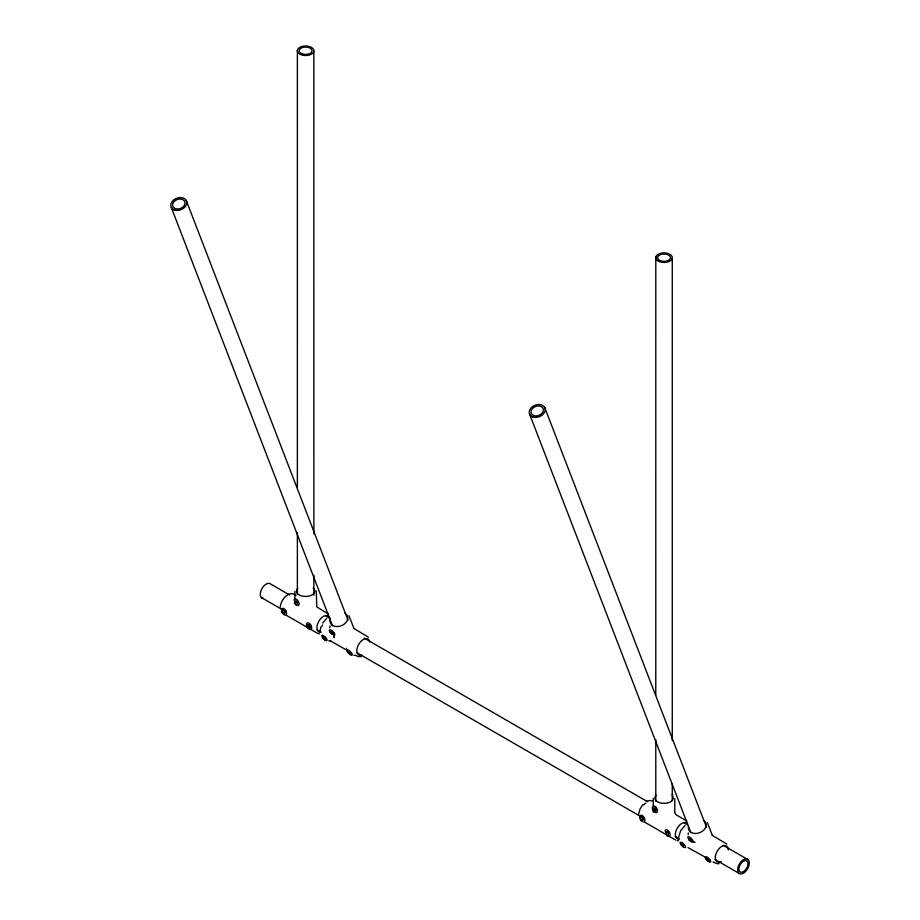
<?xml version="1.0" encoding="UTF-8"?>
<svg xmlns="http://www.w3.org/2000/svg" width="920" height="920" viewBox="0 0 920 920"><rect width="100%" height="100%" fill="white"/><g stroke="black" fill="none" stroke-linecap="round" stroke-linejoin="round"><path stroke-width="1.38" d="M294.883 598.448L294.883 591.548M297.39 50.221L297.367 486.76M313.858 595.274L313.858 575.253M313.869 533.761L313.846 51.29A8.28 4.784 0 0 0 302.312 46.368A8.28 4.784 0 0 0 300.702 54.602A8.28 4.784 0 0 0 313.846 51.29M653.292 812.268L653.292 809.508M653.292 805.368L653.292 798.468M655.799 257.14L655.776 695.117M672.267 800.779L672.267 783.61M672.279 740.692L672.267 258.209A8.28 4.784 0 0 0 660.721 253.299A8.28 4.784 0 0 0 659.111 261.533A8.28 4.784 0 0 0 672.267 258.209M320.206 630.568L320.919 626.796M678.615 837.487L680.57 830.829L685.124 825.355M280.312 607.016C280.703 600.001 288.73 589.444 296.125 595.435M638.721 813.947L639.986 809.163L642.746 804.666M329.74 627.785L329.912 626.037M688.16 834.716L688.321 832.956M346.322 648.887L346.575 648.266M680.892 844.445L681.214 843.744L682.732 844.629L683.583 846.918L680.892 844.445L682.525 842.812M322.69 622.978L326.703 618.424M281.991 611.029L282.762 609.983L284.257 610.869L284.993 612.812L284.222 613.858L282.727 612.961L281.991 611.029L284.154 609.776M640.4 817.949L641.171 816.902L642.678 817.799L643.402 819.731L642.631 820.778L641.136 819.893L640.4 817.949L642.574 816.695M323.656 639.101L325.174 639.986L325.496 639.285L322.805 636.812L323.656 639.101L325.289 637.48M330.625 632.868L330.119 631.534L332.718 633.04L333.235 634.374L330.625 632.868L332.258 631.246M332.189 634.294L333.822 632.661M349.669 654.269L350.716 654.35L350.198 653.016L347.599 651.509L349.669 654.269L351.302 652.636M689.045 839.799L688.528 838.465L691.127 839.971L691.644 841.305L689.045 839.799L690.667 838.178M706.525 859.774L706.008 858.44L707.054 858.521L709.124 861.281L706.525 859.774L708.147 858.153M708.078 861.189L709.711 859.567M694.416 842.478L694.968 842.076L694.312 842.49M294.768 602.761L294.768 601.024L296.079 600.909L297.378 602.531L297.378 604.268L296.079 604.382L294.768 602.761L296.941 601.507M282.727 612.961L285.982 611.087M307.36 626.566L307.36 624.83L308.66 624.714L309.959 626.336L309.959 628.061L308.66 628.188L307.36 626.566L309.522 625.312M308.66 628.188L310.834 626.934M653.188 809.692L653.188 807.956L654.488 807.841L655.787 809.462L655.787 811.198L654.488 811.313L653.188 809.692L655.351 808.438M654.488 811.313L656.661 810.06M641.136 819.893L643.298 818.639M665.769 833.485L665.769 831.76L667.069 831.634L668.369 833.255L668.369 834.992L667.069 835.107L665.769 833.485L667.943 832.244M646.369 801.527L649.485 800.469L652.154 800.986M361.376 656.592L358.018 656.592M719.072 863.684L716.875 863.661M353.935 655.339L355.235 655.201M328.785 640.803L330.912 641.01L330.061 640.665L346.748 650.164M678.581 840.731L677.235 840.673M713.081 862.109L714.414 862.431M687.93 847.584L705.157 857.095M319.481 633.822L318.171 633.569M355.925 655.466L357.592 656.42M714.334 862.396L716.001 863.351M328.463 614.1L316.779 606.889L316.273 590.847M368.437 637.181L353.901 628.463M686.872 821.031L675.97 814.706L674.797 812.705M726.857 844.111L712.31 835.394M289.547 594.964L270.894 584.177A8.28 4.784 -60 0 0 261.74 588.938A8.28 4.784 -60 0 0 263.339 598.437M325.622 615.802L329.36 617.964M364.182 638.077L647.588 801.711M683.606 822.491L687.332 824.642M723.35 845.422L748.19 859.751A8.28 4.784 -60 0 1 744.027 872.838A8.28 4.784 -60 0 1 738.105 866.744A8.28 4.784 -60 0 1 748.19 859.751M639.17 815.637L357.017 652.74M675.245 836.487L678.971 838.637M715.047 859.475L738.679 873.137M261.383 597.563L281.255 609.029M317.273 629.809L320.999 631.959M286.339 615.284L307.418 627.452M311.132 629.602L317.331 633.178M644.747 822.216L665.827 834.382M669.542 836.533L675.74 840.109M672.198 794.328L672.807 794.811M712.379 835.475L707.365 822.641M353.97 628.556L348.956 615.721M334.041 636.663L334.466 637.652L333.626 635.697M544.721 407.456L706.422 827.114M529.713 414.425L690.897 832.715M186.3 200.537L348.013 620.183M171.304 207.494L332.488 625.795M655.787 739.53L655.799 801.124M297.378 532.599L297.39 594.193M674.774 798.675L674.774 812.291M680.225 843.479A3.68 1.265 45.1 0 1 683.272 843.617A3.68 1.265 45.1 0 1 684.917 847.676M683.755 847.262A3.68 1.265 45.1 0 1 682.341 846.227M681.042 844.836A3.68 1.265 45.1 0 1 680.558 844.134M703.42 820.226A9.2 6.808 -21.1 0 1 700.051 832.543A9.2 6.808 -21.1 0 1 688.482 826.482M721.326 861.66A9.2 5.313 -60 0 1 715.242 857.394A9.2 5.313 -60 0 1 721.797 846.365A9.2 5.313 -60 0 1 728.249 850.022M706.215 859.372A3.68 1.265 45.1 0 1 706.192 856.75A3.68 1.265 45.1 0 1 710.355 860.476A3.68 1.265 45.1 0 1 708.929 861.798M708.227 861.338A3.68 1.265 45.1 0 1 707.503 860.763M687.757 837.476A3.68 1.265 45.1 0 1 691.644 838.844A3.68 1.265 45.1 0 1 692.081 842.122M691.449 841.823A3.68 1.265 45.1 0 1 688.24 838.683M642.401 821.629A3.68 2.127 60 0 1 641.091 820.513M640.538 819.731A3.68 2.127 60 0 1 640.113 818.869M639.837 817.995A3.68 2.127 60 0 1 641.389 815.246A3.68 2.127 60 0 1 644.667 818.605A3.68 2.127 60 0 1 643.689 821.939M643.632 804.954A9.2 5.313 -60 0 1 645.702 803.148M672.313 795.731A9.2 5.313 0 0 1 663.619 803.356A9.2 5.313 0 0 1 656.144 795.317M679.213 839.258A9.2 5.313 -60 0 1 677.039 828.54A9.2 5.313 -60 0 1 687.55 823.986M664.976 830.956A3.68 2.127 60 0 1 668.115 830.553A3.68 2.127 60 0 1 670.036 835.291A3.68 2.127 60 0 1 666.885 835.693M665.712 834.256A3.68 2.127 60 0 1 665.275 833.405M652.694 809.6A3.68 2.127 60 0 1 654.189 806.012A3.68 2.127 60 0 1 657.524 810.761A3.68 2.127 60 0 1 654.304 811.888M653.671 811.244A3.68 2.127 60 0 1 653.119 810.462M281.393 609.5A3.68 2.127 60 0 1 285.717 610.523A3.68 2.127 60 0 1 284.659 614.974M283.992 614.709A3.68 2.127 60 0 1 283.314 614.238M282.681 613.582A3.68 2.127 60 0 1 281.428 611.075M313.134 588.053A9.2 5.313 0 0 1 311.926 594.998A9.2 5.313 0 0 1 299.839 595.263A9.2 5.313 0 0 1 297.735 588.386M320.792 632.339A9.2 5.313 -60 0 1 318.998 620.954A9.2 5.313 -60 0 1 329.567 617.952M306.866 626.474A3.68 2.127 60 0 1 308.809 623.047A3.68 2.127 60 0 1 311.558 628.578A3.68 2.127 60 0 1 307.291 627.336M296.573 605.44A3.68 2.127 60 0 1 295.262 604.313M294.71 603.531A3.68 2.127 60 0 1 294.285 602.681M293.974 600.231A3.68 2.127 60 0 1 298.046 600.852A3.68 2.127 60 0 1 297.861 605.751M321.655 635.984A3.68 1.265 45.1 0 1 325.553 637.365A3.68 1.265 45.1 0 1 325.979 640.63M325.346 640.343A3.68 1.265 45.1 0 1 322.149 637.203M321.966 626.324A9.2 5.313 -60 0 1 322.541 624.944M345 613.295A9.2 6.808 -21.1 0 1 346.127 622.299A9.2 6.808 -21.1 0 1 334.719 626.279A9.2 6.808 -21.1 0 1 330.452 618.366M361.847 655.167A9.2 5.313 -60 0 1 356.845 650.037A9.2 5.313 -60 0 1 363.032 639.653A9.2 5.313 -60 0 1 369.736 641.918M348.404 653.165A3.68 1.265 45.1 0 1 347.61 649.784A3.68 1.265 45.1 0 1 352.049 653.763A3.68 1.265 45.1 0 1 349.818 654.419M329.832 631.764A3.68 1.265 45.1 0 1 330.303 629.855A3.68 1.265 45.1 0 1 334.017 632.868A3.68 1.265 45.1 0 1 334.202 635.306M331.614 633.857A3.68 1.265 45.1 0 1 330.326 632.466M743.889 871.412A6.44 3.714 -60 0 0 747.144 861.235A6.44 3.714 -60 0 0 739.289 866.674A6.44 3.714 -60 0 0 743.889 871.412M532.645 416.875A8.28 6.129 -21.1 0 0 545.226 410.159A8.28 6.129 -21.1 0 0 533.772 405.789A8.28 6.129 -21.1 0 0 532.645 416.875M533.658 415.553A6.44 4.772 -21.1 0 0 543.444 410.331A6.44 4.772 -21.1 0 0 534.543 406.928A6.44 4.772 -21.1 0 0 533.658 415.553M660.203 260.67A6.44 3.714 0 0 0 670.438 258.094A6.44 3.714 0 0 0 661.457 254.265A6.44 3.714 0 0 0 660.203 260.67M174.236 209.944A8.28 6.129 -21.1 0 0 186.817 203.228A8.28 6.129 -21.1 0 0 175.363 198.858A8.28 6.129 -21.1 0 0 174.236 209.944M175.248 208.633A6.44 4.772 -21.1 0 0 185.035 203.412A6.44 4.772 -21.1 0 0 176.123 200.008A6.44 4.772 -21.1 0 0 175.248 208.633M301.794 53.751A6.44 3.714 0 0 0 312.018 51.175A6.44 3.714 0 0 0 303.048 47.346A6.44 3.714 0 0 0 301.794 53.751"/></g></svg>
